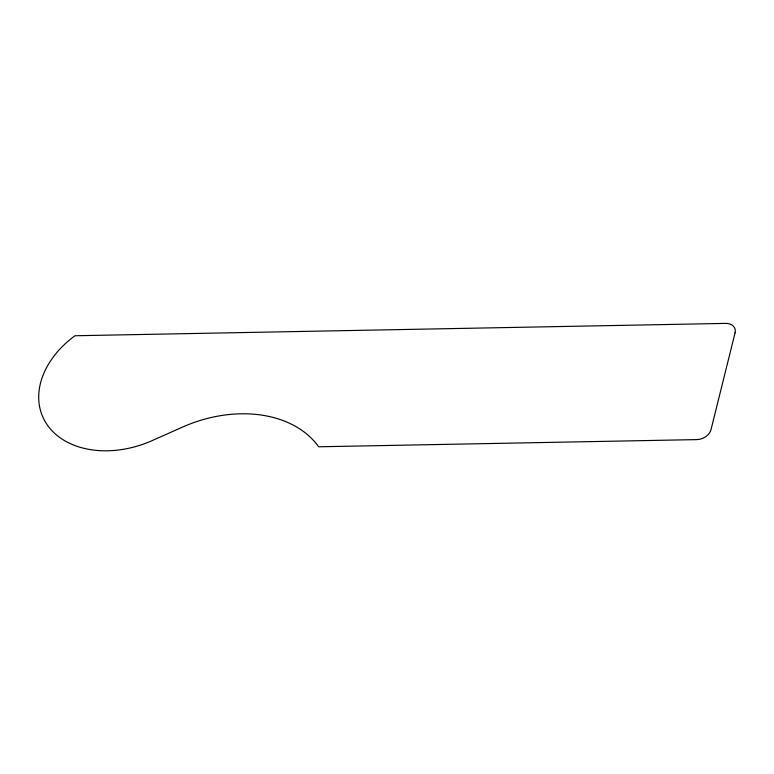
<?xml version="1.0" encoding="UTF-8"?>
<svg xmlns="http://www.w3.org/2000/svg" width="774" height="774" viewBox="0 0 774 774"><rect width="100%" height="100%" fill="white"/><g stroke="black" fill="none" stroke-linecap="round" stroke-linejoin="round"><path stroke-width="1.16" d="M735.077 332.849L710.996 429.696A12.5 9.114 -22.6 0 1 696.774 439.603L318.665 446.782A115.955 84.53 -22.6 0 0 182.383 427.151L152.323 440.541A89.058 64.919 -22.6 0 1 48.104 426.068A89.058 64.919 -22.6 0 1 74.962 335.752L725.673 323.397A12.5 9.114 -22.6 0 1 735.077 332.849"/></g></svg>
